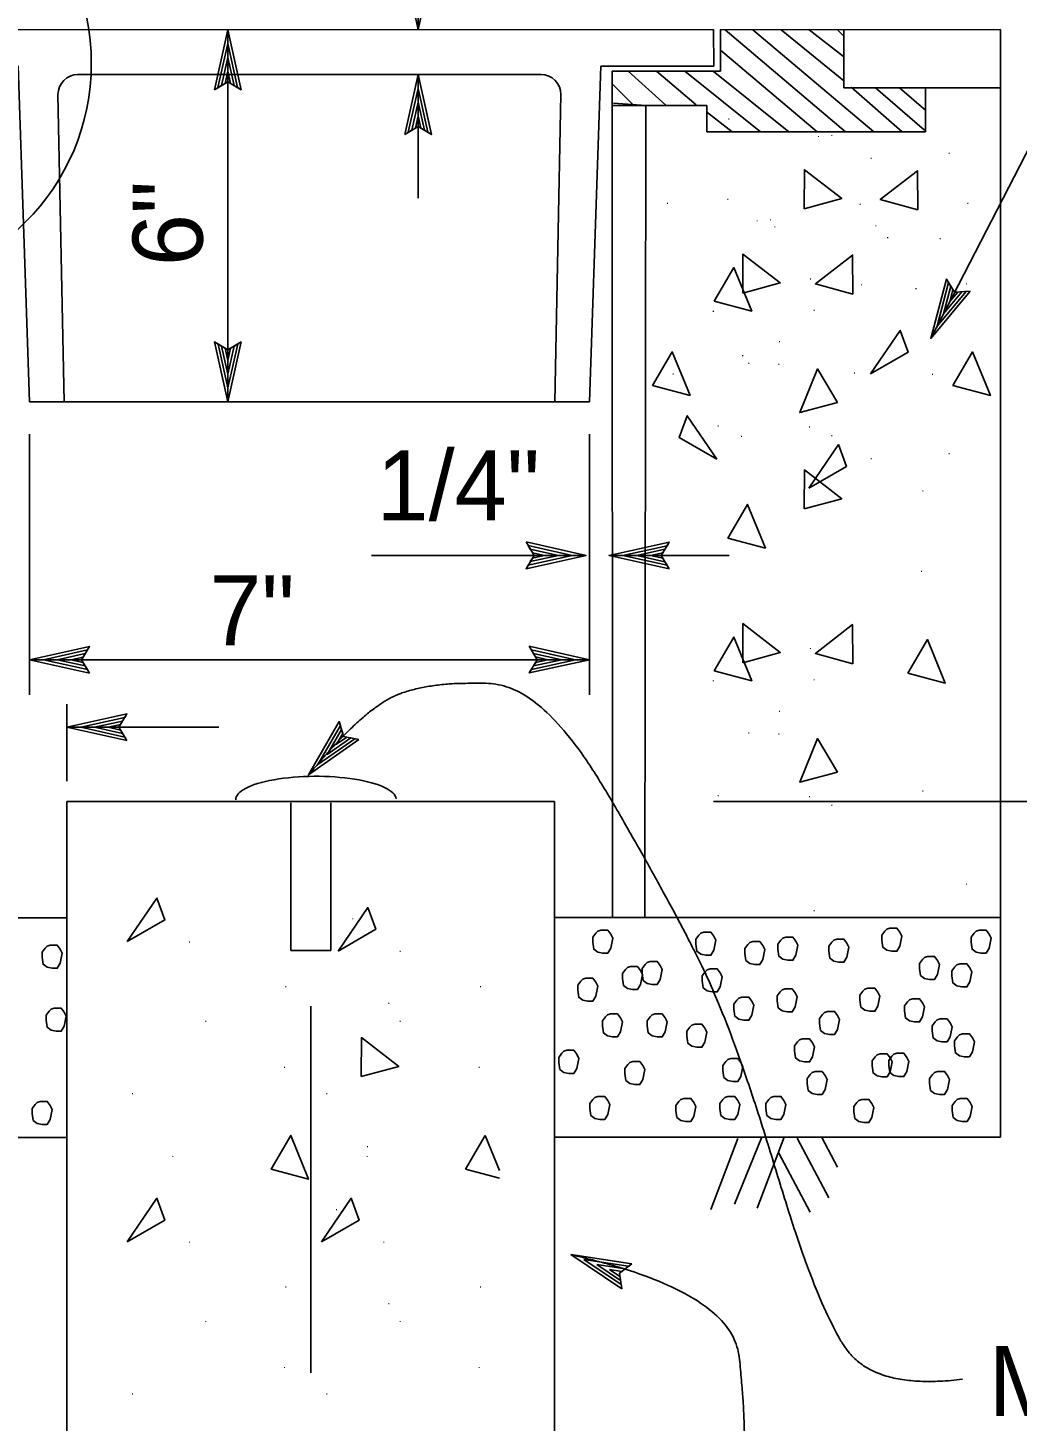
# Model space of a CAD drawing. Extents: x -894 to 866, y -476 to 714.
# Drawn here: x -14 to 84.9, y 85.6 to 224.9 of the extents above; entities that cross this region are included whole.
import ezdxf

# ---------------------------------------------------------------- set-up
doc = ezdxf.new("R2010")
doc.units = 0
for name, color, linetype in [('56 Stage 3 Anno', 7, 'Continuous'), ('57 Undefined', 7, 'Continuous'), ('59 Sndwall Anno', 7, 'Continuous'), ('60 Nongeo Data', 7, 'Continuous')]:
    doc.layers.add(name, color=color, linetype=linetype)

msp = doc.modelspace()

# ---------------------------------------------------------------- linework, layer by layer
at = {"layer": '56 Stage 3 Anno'}
for p, q in [((25.02, 224.68), (25.02, 249.74)), ((6, 187.48), (6, 224.67)), ((6, 224.67), (6, 224.67)), ((25.02, 224.68), (25.02, 224.68)), ((25.02, 207.83), (25.02, 220.2)), ((25.02, 220.2), (25.02, 220.2)), ((4.66, 218.67), (4.66, 218.67)), ((7.33, 218.67), (7.33, 218.67)), ((23.68, 214.2), (23.68, 214.2)), ((26.35, 214.2), (26.35, 214.2)), ((77.81, 199.76), (77.81, 199.76)), ((80.18, 198.54), (80.18, 198.54)), ((76.24, 193.82), (76.24, 193.82)), ((4.67, 193.48), (4.67, 193.48)), ((7.34, 193.48), (7.34, 193.48)), ((6, 187.48), (6, 187.48)), ((-13.81, 158.19), (-13.81, 184.27)), ((42.14, 158.19), (42.14, 184.27)), ((35.8, 173.48), (35.8, 173.48)), ((50.1, 173.47), (50.1, 173.47)), ((20.35, 172.14), (41.8, 172.14)), ((41.8, 172.14), (41.8, 172.14)), ((44.1, 172.14), (56.09, 172.14)), ((44.1, 172.14), (44.1, 172.14)), ((35.8, 170.81), (35.8, 170.81)), ((50.1, 170.8), (50.1, 170.8)), ((-7.82, 163.05), (-7.82, 163.05)), ((36.13, 163.06), (36.13, 163.06)), ((-13.82, 161.72), (42.13, 161.72)), ((-13.82, 161.72), (-13.82, 161.72)), ((42.13, 161.72), (42.13, 161.72)), ((-7.82, 160.38), (-7.82, 160.38)), ((36.13, 160.39), (36.13, 160.39)), ((-10.08, 149.57), (-10.08, 157.27)), ((-4.08, 156.3), (-4.08, 156.3)), ((-10.08, 154.97), (5.09, 154.97)), ((-10.08, 154.97), (-10.08, 154.97)), ((17.13, 155.53), (17.13, 155.53)), ((-4.08, 153.63), (-4.08, 153.63)), ((19.1, 153.73), (19.1, 153.73)), ((14.06, 150.21), (14.06, 150.21)), ((54.52, 147.55), (135.65, 147.55)), ((45.39, 98.86), (40.28, 102.29)), ((40.28, 102.29), (40.28, 102.29)), ((40.28, 102.29), (46.36, 101.35)), ((45.32, 99.27), (41.57, 101.79)), ((41.58, 101.79), (46.01, 101.1)), ((45.23, 99.69), (42.86, 101.28)), ((42.86, 101.28), (45.72, 100.84)), ((45.19, 100.08), (44.15, 100.78)), ((44.15, 100.78), (45.37, 100.59)), ((46.36, 101.35), (45.13, 100.4)), ((45.13, 100.4), (45.39, 98.86)), ((46.36, 101.35), (46.36, 101.35)), ((45.39, 98.86), (45.39, 98.86))]:
    msp.add_line(p, q, dxfattribs=at)
msp.add_lwpolyline([(131.46, 268.25), (114.59, 268.25), (76.24, 193.82)], dxfattribs=at)
for points in [[(26.36, 230.68), (25.02, 224.68), (23.69, 230.68), (24.04, 230.46), (25.01, 226.07), (26, 230.46), (25.65, 230.25), (25.02, 227.44), (24.4, 230.25), (24.75, 230.04), (25.02, 228.82), (25.29, 230.04), (25.02, 229.88), (23.69, 230.68), (25.02, 229.88)], [(4.66, 218.67), (6, 224.67), (7.33, 218.67), (6.98, 218.89), (6.01, 223.28), (5.02, 218.89), (5.37, 219.1), (6, 221.91), (6.62, 219.1), (6.27, 219.31), (6, 220.53), (5.73, 219.31), (6, 219.47), (7.33, 218.67), (6, 219.47)], [(23.68, 214.2), (25.02, 220.2), (26.35, 214.2), (25.99, 214.42), (25.02, 218.81), (24.03, 214.42), (24.39, 214.63), (25.01, 217.44), (25.64, 214.63), (25.28, 214.84), (25.01, 216.06), (24.74, 214.84), (25.02, 215), (26.35, 214.2), (25.02, 215)], [(80.18, 198.54), (76.24, 193.82), (77.81, 199.76), (78.03, 199.41), (76.88, 195.06), (79.77, 198.51), (79.36, 198.49), (77.51, 196.27), (78.24, 199.06), (78.46, 198.7), (78.14, 197.5), (78.94, 198.46), (78.62, 198.44), (77.81, 199.76), (78.62, 198.44)], [(7.34, 193.48), (6, 187.48), (4.67, 193.48), (5.03, 193.26), (6, 188.87), (6.99, 193.26), (6.63, 193.05), (6, 190.24), (5.38, 193.05), (5.74, 192.84), (6, 191.62), (6.28, 192.84), (6, 192.68), (4.67, 193.48), (6, 192.68)], [(35.8, 173.48), (41.8, 172.14), (35.8, 170.81), (36.02, 171.16), (40.41, 172.13), (36.01, 173.12), (36.23, 172.77), (39.04, 172.14), (36.23, 171.52), (36.44, 171.87), (37.66, 172.14), (36.44, 172.41), (36.6, 172.14), (35.8, 170.81), (36.6, 172.14)], [(50.1, 170.8), (44.1, 172.14), (50.1, 173.47), (49.89, 173.11), (45.49, 172.14), (49.89, 171.15), (49.68, 171.51), (46.86, 172.14), (49.68, 172.76), (49.46, 172.4), (48.25, 172.13), (49.47, 171.86), (49.3, 172.14), (50.1, 173.47), (49.3, 172.14)], [(-7.82, 160.38), (-13.82, 161.72), (-7.82, 163.05), (-8.03, 162.69), (-12.42, 161.72), (-8.03, 160.73), (-8.24, 161.09), (-11.05, 161.72), (-8.24, 162.34), (-8.46, 161.98), (-9.67, 161.72), (-8.45, 161.44), (-8.62, 161.72), (-7.82, 163.05), (-8.62, 161.72)], [(36.13, 163.06), (42.13, 161.72), (36.13, 160.39), (36.34, 160.74), (40.74, 161.71), (36.34, 162.7), (36.55, 162.35), (39.37, 161.72), (36.56, 161.1), (36.77, 161.45), (37.98, 161.72), (36.76, 161.99), (36.93, 161.72), (36.13, 160.39), (36.93, 161.72)], [(-4.08, 153.63), (-10.08, 154.97), (-4.08, 156.3), (-4.3, 155.94), (-8.69, 154.97), (-4.29, 153.98), (-4.51, 154.34), (-7.32, 154.96), (-4.51, 155.59), (-4.72, 155.23), (-5.94, 154.96), (-4.72, 154.69), (-4.88, 154.97), (-4.08, 156.3), (-4.88, 154.97)], [(19.1, 153.73), (14.06, 150.21), (17.13, 155.53), (17.25, 155.14), (14.99, 151.24), (18.69, 153.81), (18.29, 153.9), (15.92, 152.25), (17.36, 154.74), (17.48, 154.34), (16.86, 153.26), (17.88, 153.98), (17.57, 154.04), (17.13, 155.53), (17.57, 154.04)]]:
    msp.add_lwpolyline(points, close=True, dxfattribs=at)
for points in [[(14.24, 150.38), (19.81, 157.16), (26.96, 159.61), (37.69, 159.01), (50.25, 137.54), (56.73, 124.17), (64.93, 96.82), (70.76, 88.75), (79.41, 89.81)], [(40.29, 102.28), (56.3, 98.57), (57.83, 85.81), (57.29, 75.1), (61.57, 66.53), (64.25, 63.31), (73.88, 63.85)]]:
    msp.add_open_spline(points, degree=2, dxfattribs=at)
at = {"layer": '59 Sndwall Anno'}
for points in [[(63.6, 206.78), (63.63, 210.68), (67.35, 207.8)], [(74.94, 206.68), (74.91, 210.58), (71.2, 207.7)], [(57.45, 198.35), (57.48, 202.25), (61.2, 199.37)], [(68.47, 198.25), (68.44, 202.15), (64.72, 199.27)], [(54.59, 197.54), (56.57, 200.9), (58.35, 196.55)], [(70.22, 190.28), (73.19, 194.63), (73.98, 192.45)], [(48.44, 189.11), (50.42, 192.47), (52.2, 188.12)], [(78.44, 189.11), (80.42, 192.47), (82.2, 188.12)], [(66.91, 187.41), (64.93, 190.77), (63.15, 186.42)], [(54.88, 181.75), (51.91, 186.1), (51.12, 183.92)], [(64.07, 178.86), (67.04, 183.21), (67.83, 181.04)], [(63.6, 176.78), (63.63, 180.68), (67.35, 177.8)], [(55.96, 173.86), (57.94, 177.23), (59.72, 172.87)], [(57.45, 161.41), (57.48, 165.32), (61.2, 162.44)], [(68.47, 161.31), (68.44, 165.22), (64.72, 162.34)], [(54.59, 160.6), (56.57, 163.97), (58.35, 159.62)], [(73.94, 160.37), (75.92, 163.73), (77.7, 159.38)], [(66.91, 150.47), (64.93, 153.84), (63.15, 149.49)], [(-4.05, 133.55), (-1.09, 137.9), (-0.29, 135.72)], [(17.03, 132.6), (19.99, 136.95), (20.79, 134.78)], [(19.33, 120.05), (19.36, 123.95), (23.08, 121.07)], [(10.32, 110.81), (12.3, 114.17), (14.08, 109.82)], [(-4.05, 103.55), (-1.09, 107.9), (-0.29, 105.72)], [(15.37, 103.55), (18.34, 107.9), (19.13, 105.72)]]:
    msp.add_lwpolyline(points, close=True, dxfattribs=at)
for points in [[(43.27, 134.68), (42.97, 134.58), (42.77, 134.38), (42.47, 133.98), (42.47, 133.48), (42.57, 132.78), (42.97, 132.48), (43.47, 132.38), (43.97, 132.38), (44.27, 132.88), (44.47, 133.88), (44.27, 134.28), (43.97, 134.68), (43.27, 134.68)], [(53.57, 134.48), (53.27, 134.38), (53.07, 134.18), (52.77, 133.78), (52.77, 133.28), (52.87, 132.58), (53.27, 132.28), (53.77, 132.18), (54.27, 132.18), (54.57, 132.68), (54.77, 133.68), (54.57, 134.08), (54.27, 134.48), (53.57, 134.48)], [(61.77, 133.98), (61.47, 133.88), (61.27, 133.68), (60.97, 133.28), (60.97, 132.78), (61.07, 132.08), (61.47, 131.78), (61.97, 131.68), (62.47, 131.68), (62.77, 132.18), (62.97, 133.18), (62.77, 133.58), (62.47, 133.98), (61.77, 133.98)], [(66.87, 133.78), (66.57, 133.68), (66.37, 133.48), (66.07, 133.08), (66.07, 132.58), (66.17, 131.88), (66.57, 131.58), (67.07, 131.48), (67.57, 131.48), (67.87, 131.98), (68.07, 132.98), (67.87, 133.38), (67.57, 133.78), (66.87, 133.78)], [(72.17, 134.88), (71.87, 134.78), (71.67, 134.58), (71.37, 134.18), (71.37, 133.68), (71.47, 132.98), (71.87, 132.68), (72.37, 132.58), (72.87, 132.58), (73.17, 133.08), (73.37, 134.08), (73.17, 134.48), (72.87, 134.88), (72.17, 134.88)], [(81.07, 134.68), (80.77, 134.58), (80.57, 134.38), (80.27, 133.98), (80.27, 133.48), (80.37, 132.78), (80.77, 132.48), (81.27, 132.38), (81.77, 132.38), (82.07, 132.88), (82.27, 133.88), (82.07, 134.28), (81.77, 134.68), (81.07, 134.68)], [(-11.75, 133.18), (-12.05, 133.08), (-12.25, 132.88), (-12.55, 132.48), (-12.55, 131.98), (-12.45, 131.28), (-12.05, 130.98), (-11.55, 130.88), (-11.05, 130.88), (-10.75, 131.38), (-10.55, 132.38), (-10.75, 132.78), (-11.05, 133.18), (-11.75, 133.18)], [(58.45, 133.56), (58.15, 133.46), (57.95, 133.26), (57.65, 132.86), (57.65, 132.36), (57.75, 131.66), (58.15, 131.36), (58.65, 131.26), (59.15, 131.26), (59.45, 131.76), (59.65, 132.76), (59.45, 133.16), (59.15, 133.56), (58.45, 133.56)], [(46.23, 131.06), (45.93, 130.96), (45.73, 130.76), (45.43, 130.36), (45.43, 129.86), (45.53, 129.16), (45.93, 128.86), (46.43, 128.76), (46.93, 128.76), (47.23, 129.26), (47.43, 130.26), (47.23, 130.66), (46.93, 131.06), (46.23, 131.06)], [(48.22, 131.56), (47.92, 131.46), (47.72, 131.26), (47.42, 130.86), (47.42, 130.36), (47.52, 129.66), (47.92, 129.36), (48.42, 129.26), (48.92, 129.26), (49.22, 129.76), (49.42, 130.76), (49.22, 131.16), (48.92, 131.56), (48.22, 131.56)], [(75.92, 132.06), (75.62, 131.96), (75.42, 131.76), (75.12, 131.36), (75.12, 130.86), (75.22, 130.16), (75.62, 129.86), (76.12, 129.76), (76.62, 129.76), (76.92, 130.26), (77.12, 131.26), (76.92, 131.66), (76.62, 132.06), (75.92, 132.06)], [(79.16, 131.31), (78.86, 131.21), (78.66, 131.01), (78.36, 130.61), (78.36, 130.11), (78.46, 129.41), (78.86, 129.11), (79.36, 129.01), (79.86, 129.01), (80.16, 129.51), (80.36, 130.51), (80.16, 130.91), (79.86, 131.31), (79.16, 131.31)], [(41.77, 129.88), (41.47, 129.78), (41.27, 129.58), (40.97, 129.18), (40.97, 128.68), (41.07, 127.98), (41.47, 127.68), (41.97, 127.58), (42.47, 127.58), (42.77, 128.08), (42.97, 129.08), (42.77, 129.48), (42.47, 129.88), (41.77, 129.88)], [(54.21, 130.81), (53.91, 130.71), (53.71, 130.51), (53.41, 130.11), (53.41, 129.61), (53.51, 128.91), (53.91, 128.61), (54.41, 128.51), (54.91, 128.51), (55.21, 129.01), (55.41, 130.01), (55.21, 130.41), (54.91, 130.81), (54.21, 130.81)], [(61.7, 128.82), (61.4, 128.72), (61.2, 128.52), (60.9, 128.12), (60.9, 127.62), (61, 126.92), (61.4, 126.62), (61.9, 126.52), (62.4, 126.52), (62.7, 127.02), (62.9, 128.02), (62.7, 128.42), (62.4, 128.82), (61.7, 128.82)], [(69.97, 128.88), (69.67, 128.78), (69.47, 128.58), (69.17, 128.18), (69.17, 127.68), (69.27, 126.98), (69.67, 126.68), (70.17, 126.58), (70.67, 126.58), (70.97, 127.08), (71.17, 128.08), (70.97, 128.48), (70.67, 128.88), (69.97, 128.88)], [(-11.35, 126.88), (-11.65, 126.78), (-11.85, 126.58), (-12.15, 126.18), (-12.15, 125.68), (-12.05, 124.98), (-11.65, 124.68), (-11.15, 124.58), (-10.65, 124.58), (-10.35, 125.08), (-10.15, 126.08), (-10.35, 126.48), (-10.65, 126.88), (-11.35, 126.88)], [(57.37, 127.98), (57.07, 127.88), (56.87, 127.68), (56.57, 127.28), (56.57, 126.78), (56.67, 126.08), (57.07, 125.78), (57.57, 125.68), (58.07, 125.68), (58.37, 126.18), (58.57, 127.18), (58.37, 127.58), (58.07, 127.98), (57.37, 127.98)], [(74.42, 127.82), (74.12, 127.72), (73.92, 127.52), (73.62, 127.12), (73.62, 126.62), (73.72, 125.92), (74.12, 125.62), (74.62, 125.52), (75.12, 125.52), (75.42, 126.02), (75.62, 127.02), (75.42, 127.42), (75.12, 127.82), (74.42, 127.82)], [(44.23, 126.32), (43.93, 126.22), (43.73, 126.02), (43.43, 125.62), (43.43, 125.12), (43.53, 124.42), (43.93, 124.12), (44.43, 124.02), (44.93, 124.02), (45.23, 124.52), (45.43, 125.52), (45.23, 125.92), (44.93, 126.32), (44.23, 126.32)], [(48.72, 126.32), (48.42, 126.22), (48.22, 126.02), (47.92, 125.62), (47.92, 125.12), (48.02, 124.42), (48.42, 124.12), (48.92, 124.02), (49.42, 124.02), (49.72, 124.52), (49.92, 125.52), (49.72, 125.92), (49.42, 126.32), (48.72, 126.32)], [(65.94, 126.57), (65.64, 126.47), (65.44, 126.27), (65.14, 125.87), (65.14, 125.37), (65.24, 124.67), (65.64, 124.37), (66.14, 124.27), (66.64, 124.27), (66.94, 124.77), (67.14, 125.77), (66.94, 126.17), (66.64, 126.57), (65.94, 126.57)], [(77.17, 125.82), (76.87, 125.72), (76.67, 125.52), (76.37, 125.12), (76.37, 124.62), (76.47, 123.92), (76.87, 123.62), (77.37, 123.52), (77.87, 123.52), (78.17, 124.02), (78.37, 125.02), (78.17, 125.42), (77.87, 125.82), (77.17, 125.82)], [(52.67, 125.28), (52.37, 125.18), (52.17, 124.98), (51.87, 124.58), (51.87, 124.08), (51.97, 123.38), (52.37, 123.08), (52.87, 122.98), (53.37, 122.98), (53.67, 123.48), (53.87, 124.48), (53.67, 124.88), (53.37, 125.28), (52.67, 125.28)], [(79.41, 124.32), (79.11, 124.22), (78.91, 124.02), (78.61, 123.62), (78.61, 123.12), (78.71, 122.42), (79.11, 122.12), (79.61, 122.02), (80.11, 122.02), (80.41, 122.52), (80.61, 123.52), (80.41, 123.92), (80.11, 124.32), (79.41, 124.32)], [(39.87, 122.68), (39.57, 122.58), (39.37, 122.38), (39.07, 121.98), (39.07, 121.48), (39.17, 120.78), (39.57, 120.48), (40.07, 120.38), (40.57, 120.38), (40.87, 120.88), (41.07, 121.88), (40.87, 122.28), (40.57, 122.68), (39.87, 122.68)], [(63.44, 123.82), (63.14, 123.72), (62.94, 123.52), (62.64, 123.12), (62.64, 122.62), (62.74, 121.92), (63.14, 121.62), (63.64, 121.52), (64.14, 121.52), (64.44, 122.02), (64.64, 123.02), (64.44, 123.42), (64.14, 123.82), (63.44, 123.82)], [(46.47, 121.58), (46.17, 121.48), (45.97, 121.28), (45.67, 120.88), (45.67, 120.38), (45.77, 119.68), (46.17, 119.38), (46.67, 119.28), (47.17, 119.28), (47.47, 119.78), (47.67, 120.78), (47.47, 121.18), (47.17, 121.58), (46.47, 121.58)], [(56.27, 121.88), (55.97, 121.78), (55.77, 121.58), (55.47, 121.18), (55.47, 120.68), (55.57, 119.98), (55.97, 119.68), (56.47, 119.58), (56.97, 119.58), (57.27, 120.08), (57.47, 121.08), (57.27, 121.48), (56.97, 121.88), (56.27, 121.88)], [(71.18, 122.33), (70.88, 122.23), (70.68, 122.03), (70.38, 121.63), (70.38, 121.13), (70.48, 120.43), (70.88, 120.13), (71.38, 120.03), (71.88, 120.03), (72.18, 120.53), (72.38, 121.53), (72.18, 121.93), (71.88, 122.33), (71.18, 122.33)], [(72.87, 122.38), (72.57, 122.28), (72.37, 122.08), (72.07, 121.68), (72.07, 121.18), (72.17, 120.48), (72.57, 120.18), (73.07, 120.08), (73.57, 120.08), (73.87, 120.58), (74.07, 121.58), (73.87, 121.98), (73.57, 122.38), (72.87, 122.38)], [(64.69, 120.58), (64.39, 120.48), (64.19, 120.28), (63.89, 119.88), (63.89, 119.38), (63.99, 118.68), (64.39, 118.38), (64.89, 118.28), (65.39, 118.28), (65.69, 118.78), (65.89, 119.78), (65.69, 120.18), (65.39, 120.58), (64.69, 120.58)], [(76.92, 120.58), (76.62, 120.48), (76.42, 120.28), (76.12, 119.88), (76.12, 119.38), (76.22, 118.68), (76.62, 118.38), (77.12, 118.28), (77.62, 118.28), (77.92, 118.78), (78.12, 119.78), (77.92, 120.18), (77.62, 120.58), (76.92, 120.58)], [(-12.75, 117.58), (-13.05, 117.48), (-13.25, 117.28), (-13.55, 116.88), (-13.55, 116.38), (-13.45, 115.68), (-13.05, 115.38), (-12.55, 115.28), (-12.05, 115.28), (-11.75, 115.78), (-11.55, 116.78), (-11.75, 117.18), (-12.05, 117.58), (-12.75, 117.58)], [(42.97, 118.08), (42.67, 117.98), (42.47, 117.78), (42.17, 117.38), (42.17, 116.88), (42.27, 116.18), (42.67, 115.88), (43.17, 115.78), (43.67, 115.78), (43.97, 116.28), (44.17, 117.28), (43.97, 117.68), (43.67, 118.08), (42.97, 118.08)], [(51.57, 117.88), (51.27, 117.78), (51.07, 117.58), (50.77, 117.18), (50.77, 116.68), (50.87, 115.98), (51.27, 115.68), (51.77, 115.58), (52.27, 115.58), (52.57, 116.08), (52.77, 117.08), (52.57, 117.48), (52.27, 117.88), (51.57, 117.88)], [(55.96, 118.08), (55.66, 117.98), (55.46, 117.78), (55.16, 117.38), (55.16, 116.88), (55.26, 116.18), (55.66, 115.88), (56.16, 115.78), (56.66, 115.78), (56.96, 116.28), (57.16, 117.28), (56.96, 117.68), (56.66, 118.08), (55.96, 118.08)], [(60.57, 118.08), (60.27, 117.98), (60.07, 117.78), (59.77, 117.38), (59.77, 116.88), (59.87, 116.18), (60.27, 115.88), (60.77, 115.78), (61.27, 115.78), (61.57, 116.28), (61.77, 117.28), (61.57, 117.68), (61.27, 118.08), (60.57, 118.08)], [(69.37, 117.78), (69.07, 117.68), (68.87, 117.48), (68.57, 117.08), (68.57, 116.58), (68.67, 115.88), (69.07, 115.58), (69.57, 115.48), (70.07, 115.48), (70.37, 115.98), (70.57, 116.98), (70.37, 117.38), (70.07, 117.78), (69.37, 117.78)], [(79.17, 117.88), (78.87, 117.78), (78.67, 117.58), (78.37, 117.18), (78.37, 116.68), (78.47, 115.98), (78.87, 115.68), (79.37, 115.58), (79.87, 115.58), (80.17, 116.08), (80.37, 117.08), (80.17, 117.48), (79.87, 117.88), (79.17, 117.88)], [(29.74, 110.81), (31.72, 114.17)], [(31.72, 114.17), (33.15, 110.67)], [(54.28, 106.76), (56.98, 113.86)], [(56.63, 107.32), (59.33, 113.92)], [(58.89, 106.9), (61.59, 114)], [(62.89, 113.9), (66.05, 107.95)], [(65.35, 113.96), (66.91, 111.02)], [(61.03, 112.47), (64.19, 106.52)], [(33.15, 109.91), (29.74, 110.81)]]:
    msp.add_lwpolyline(points, dxfattribs=at)
at = {"layer": '60 Nongeo Data'}
for p, q in [((54.56, 221.04), (54.55, 224.68)), ((55.22, 224.68), (55.23, 220.52)), ((67.73, 214.46), (55.69, 224.67)), ((70.56, 214.46), (58.46, 224.67)), ((67.56, 219.55), (61.29, 224.67)), ((67.54, 222.01), (64.11, 224.67)), ((67.57, 224.04), (66.94, 224.67)), ((67.57, 218.86), (67.57, 224.68)), ((83.2, 224.68), (83.22, 114)), ((64.9, 214.46), (55.22, 222.62)), ((-14.95, 221.05), (-13.81, 187.48)), ((43.28, 221.04), (42.14, 187.48)), ((54.56, 221.04), (43.28, 221.04)), ((55.23, 220.52), (44.42, 220.52)), ((44.42, 220.52), (44.42, 217.11)), ((49.77, 217.12), (46, 220.52)), ((52.79, 217.16), (48.83, 220.52)), ((59.24, 214.47), (51.66, 220.52)), ((62.07, 214.46), (54.49, 220.52)), ((46.55, 217.14), (44.39, 219.31)), ((67.57, 218.86), (83.2, 218.87)), ((73.39, 214.46), (68.29, 218.92)), ((75.62, 214.65), (70.73, 218.86)), ((75.74, 216.61), (73.12, 218.86)), ((75.73, 214.46), (75.73, 218.86)), ((-10.35, 187.48), (-10.97, 218.19)), ((38.68, 187.48), (39.29, 218.19)), ((47.76, 217.11), (44.54, 217.35)), ((53.86, 217.11), (44.42, 217.11)), ((44.42, 217.11), (44.45, 135.94)), ((47.76, 217.11), (47.67, 135.94)), ((56.41, 214.47), (53.85, 216.48)), ((53.86, 217.11), (53.87, 214.47)), ((75.73, 214.46), (53.87, 214.47)), ((-13.81, 187.48), (-10.35, 187.48)), ((-10.35, 187.48), (42.14, 187.48)), ((42.14, 187.48), (38.68, 187.48)), ((-10.08, 147.55), (38.66, 147.55)), ((-10.08, -2.32), (-10.08, 147.55)), ((12.29, 132.64), (12.29, 147.42)), ((16.29, 147.42), (16.29, 132.64)), ((38.66, 147.55), (38.66, -2.32)), ((-15.85, 135.92), (-10.07, 135.92)), ((38.66, 135.94), (83.2, 135.95)), ((16.29, 132.64), (12.29, 132.64)), ((14.29, 90.45), (14.29, 127.1)), ((-56.04, 113.96), (-10.07, 113.97)), ((38.66, 113.99), (83.22, 114))]:
    msp.add_line(p, q, dxfattribs=at)
for points in [[(54.55, 224.68), (-26.11, 224.67)], [(55.21, 224.67), (83.2, 224.68)], [(-8.97, 220.19), (37.3, 220.2)]]:
    msp.add_lwpolyline(points, dxfattribs=at)
msp.add_circle((-30.04, 221.3), 22.4, dxfattribs=at)
for centre, start, end in [((-8.97, 218.19), 90.022, 179.8916), ((37.29, 218.19), 0.1084, 89.978)]:
    msp.add_arc(centre, 2, start, end, dxfattribs=at)
msp.add_ellipse((14.81, 147.77), major_axis=(8, 0), ratio=0.286835, start_param=0.017051, end_param=3.173586, dxfattribs=at)

# ---------------------------------------------------------------- texts
at = {"layer": '57 Undefined'}
msp.add_text('6"', height=7, rotation=90, dxfattribs=at).set_placement((3.49, 201.05))
for s, p in [('1/4"', (20.86, 175.63)), ('7"', (4.16, 163.16)), ('MARKER DISK', (82.02, 86.14))]:
    msp.add_text(s, height=7, dxfattribs=at).set_placement(p)
at = {"layer": '59 Sndwall Anno'}
for p in [(55.93, 215.7), (64.89, 213.94), (66.22, 214.04), (70.14, 211.75), (77.93, 212.25), (55.81, 207.65), (49.79, 207.27), (69.04, 207.17), (79.79, 207.27), (58.75, 205.51), (60.08, 205.61), (60.52, 204.91), (70.6, 205.01), (71.79, 203.82), (77.04, 203.72), (64.07, 199.71), (69.16, 199.12), (79.66, 199.22), (74.62, 198.74), (54.37, 196.48), (64.45, 196.58), (60.98, 193.43), (57.3, 192.03), (57.93, 191.28), (60.9, 191.18), (50.35, 190.21), (68.48, 190.31), (76.28, 190.18), (54.84, 185), (57.18, 183.98), (63.99, 184.9), (66.22, 184.04), (70.14, 181.75), (77.93, 182.25), (75.29, 178.53), (75.16, 170.48), (57.3, 162.03), (64.07, 162.77), (54.37, 159.54), (64.45, 159.64), (60.98, 156.5), (57.93, 154.34), (60.9, 154.24), (54.84, 148.07), (63.99, 147.97), (75.29, 148.53), (66.22, 147.11), (79.66, 139.22), (64.45, 136.58), (18.36, 135.76), (2.01, 133.45), (23.09, 132.5), (11.66, 128.97), (31.09, 128.97), (21.95, 127.31), (3.66, 125.52), (23.09, 125.52), (11.53, 120.92), (30.96, 120.92), (-3.67, 118.28), (15.75, 118.28), (19.8, 112.98), (0.35, 112.01), (19.78, 112.01), (16.71, 106.7), (2.01, 103.45), (21.44, 103.45), (11.66, 98.97), (31.09, 98.97), (21.95, 97.31), (3.66, 95.52), (23.09, 95.52), (11.53, 90.92), (30.96, 90.92), (-3.67, 88.28), (15.75, 88.28)]:
    msp.add_text('.', height=0.8, dxfattribs=at).set_placement(p)

doc.saveas('drawing.dxf')
